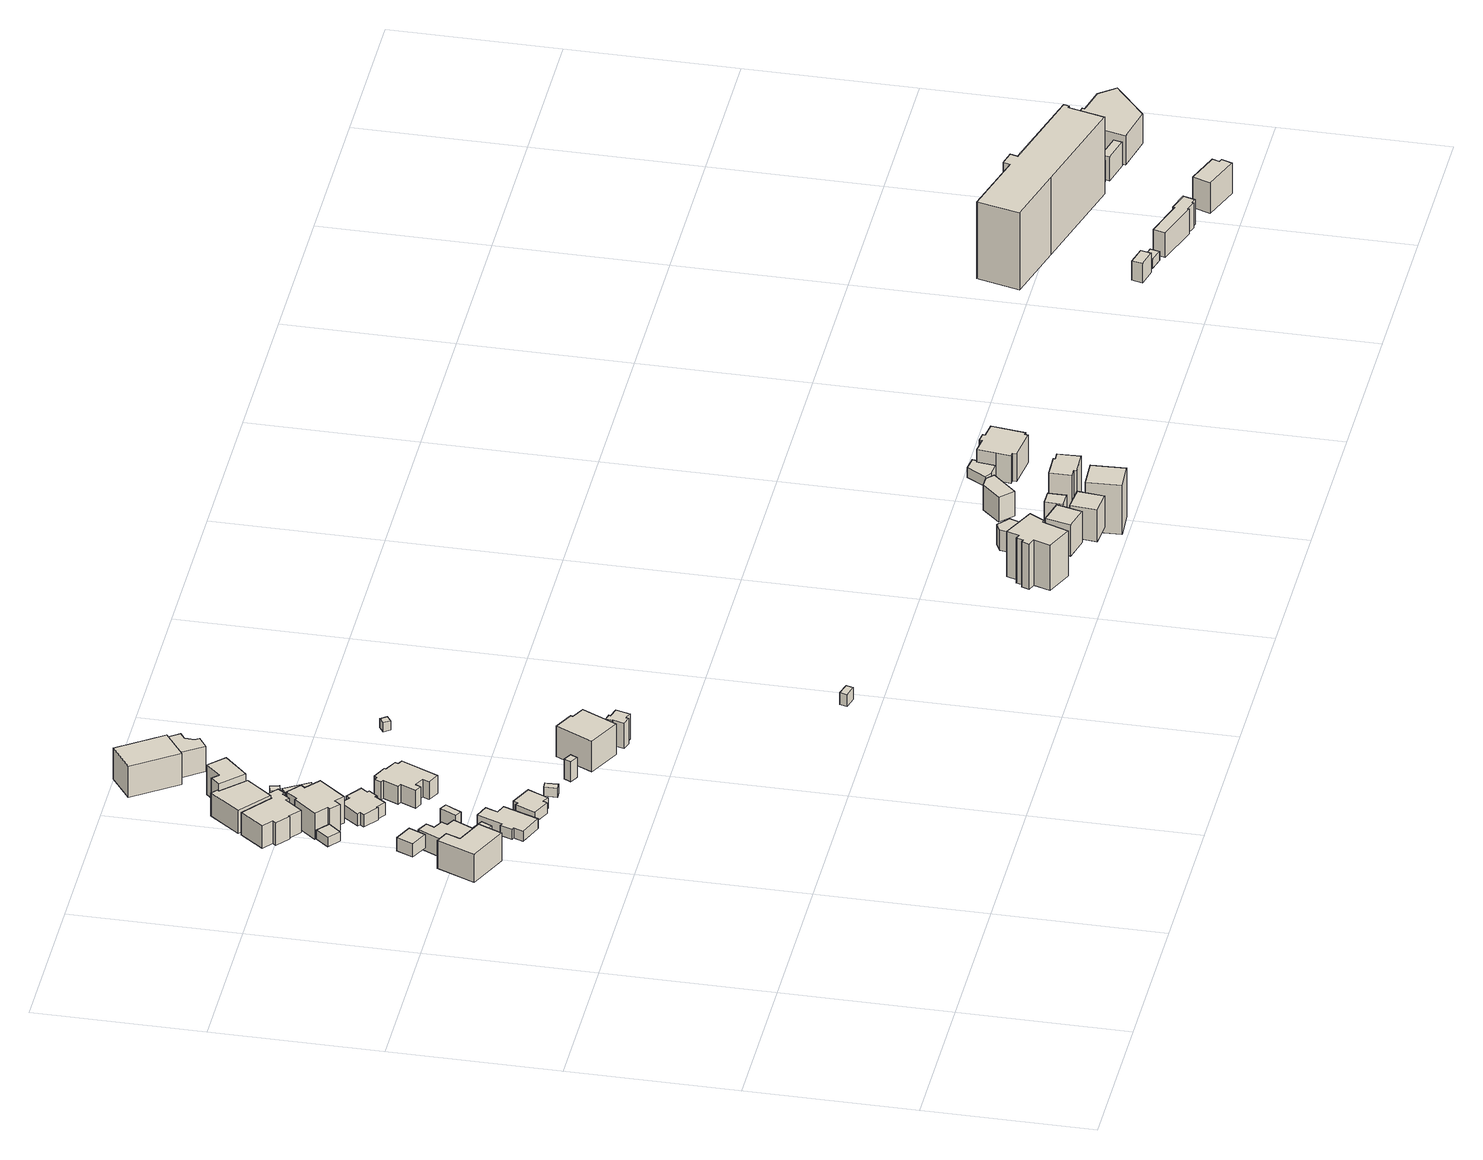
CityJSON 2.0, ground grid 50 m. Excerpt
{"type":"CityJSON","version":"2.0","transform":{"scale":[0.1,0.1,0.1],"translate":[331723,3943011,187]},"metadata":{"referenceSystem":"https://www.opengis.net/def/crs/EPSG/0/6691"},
"CityObjects":{
"building1":{"type":"Building","attributes":{"usage":"411","measuredHeight":10.6,"storeysAboveGround":2,"BuildingIDAttribute.prefecture":"14","BuildingIDAttribute.city":"14151","BuildingDetailAttribute.totalFloorArea":201.74,"BuildingDetailAttribute.buildingFootprintArea":100.87,"BuildingDetailAttribute.buildingStructureType":"601","BuildingDetailAttribute.buildingStructureOrgType":"1","BuildingDetailAttribute.orgUsage":"10","BuildingDetailAttribute.surveyYear":2015},"geometry":[{"type":"Solid","lod":"1","boundaries":[[[[0,1,2,3,4,5]],[[4,6,7,5]],[[3,8,6,4]],[[2,9,8,3]],[[1,10,9,2]],[[0,11,10,1]],[[5,7,11,0]],[[6,8,9,10,11,7]]]]}]},
"building2":{"type":"Building","attributes":{"measuredHeight":4.8,"BuildingIDAttribute.prefecture":"14","BuildingIDAttribute.city":"14151","BuildingDetailAttribute.surveyYear":2015},"geometry":[{"type":"Solid","lod":"1","boundaries":[[[[12,13,14,15]],[[14,16,17,15]],[[13,18,16,14]],[[12,19,18,13]],[[15,17,19,12]],[[16,18,19,17]]]]}]},
"building3":{"type":"Building","attributes":{"usage":"411","measuredHeight":6.6,"storeysAboveGround":1,"BuildingIDAttribute.prefecture":"14","BuildingIDAttribute.city":"14151","BuildingDetailAttribute.totalFloorArea":91.97,"BuildingDetailAttribute.buildingFootprintArea":91.97,"BuildingDetailAttribute.buildingStructureType":"601","BuildingDetailAttribute.buildingStructureOrgType":"1","BuildingDetailAttribute.orgUsage":"10","BuildingDetailAttribute.surveyYear":2015},"geometry":[{"type":"Solid","lod":"1","boundaries":[[[[20,21,22,23,24,25,26,27,28,29]],[[28,30,31,29]],[[27,32,30,28]],[[26,33,32,27]],[[25,34,33,26]],[[24,35,34,25]],[[23,36,35,24]],[[22,37,36,23]],[[21,38,37,22]],[[20,39,38,21]],[[29,31,39,20]],[[30,32,33,34,35,36,37,38,39,31]]]]}]},
"building4":{"type":"Building","attributes":{"BuildingIDAttribute.prefecture":"14","BuildingIDAttribute.city":"14151","BuildingDetailAttribute.surveyYear":2015},"geometry":[{"type":"Solid","lod":"1","boundaries":[[[[40,41,42,43]],[[42,44,45,43]],[[41,46,44,42]],[[40,47,46,41]],[[43,45,47,40]],[[44,46,47,45]]]]}]},
"building5":{"type":"Building","attributes":{"measuredHeight":6,"BuildingIDAttribute.prefecture":"14","BuildingIDAttribute.city":"14151","BuildingDetailAttribute.surveyYear":2015},"geometry":[{"type":"Solid","lod":"1","boundaries":[[[[48,49,50,51]],[[50,52,53,51]],[[49,54,52,50]],[[48,55,54,49]],[[51,53,55,48]],[[52,54,55,53]]]]}]},
"building6":{"type":"Building","attributes":{"measuredHeight":9.6,"BuildingIDAttribute.prefecture":"14","BuildingIDAttribute.city":"14151","BuildingDetailAttribute.surveyYear":2015,"BuildingLandSlideRiskAttribute.description":"1","BuildingLandSlideRiskAttribute.areaType":"1"},"geometry":[{"type":"Solid","lod":"1","boundaries":[[[[56,57,58,59,60,61,62,63,64,65,66,67,68,69]],[[68,70,71,69]],[[67,72,70,68]],[[66,73,72,67]],[[65,74,73,66]],[[64,75,74,65]],[[63,76,75,64]],[[62,77,76,63]],[[61,78,77,62]],[[60,79,78,61]],[[59,80,79,60]],[[58,81,80,59]],[[57,82,81,58]],[[56,83,82,57]],[[69,71,83,56]],[[70,72,73,74,75,76,77,78,79,80,81,82,83,71]]]]}]},
"building7":{"type":"Building","attributes":{"measuredHeight":6.5,"BuildingIDAttribute.prefecture":"14","BuildingIDAttribute.city":"14151","BuildingDetailAttribute.surveyYear":2015},"geometry":[{"type":"Solid","lod":"1","boundaries":[[[[84,85,86,87]],[[86,88,89,87]],[[85,90,88,86]],[[84,91,90,85]],[[87,89,91,84]],[[88,90,91,89]]]]}]},
"building8":{"type":"Building","attributes":{"usage":"411","measuredHeight":4.3,"storeysAboveGround":1,"BuildingIDAttribute.prefecture":"14","BuildingIDAttribute.city":"14151","BuildingDetailAttribute.totalFloorArea":94.21,"BuildingDetailAttribute.buildingFootprintArea":94.21,"BuildingDetailAttribute.buildingStructureType":"601","BuildingDetailAttribute.buildingStructureOrgType":"1","BuildingDetailAttribute.orgUsage":"10","BuildingDetailAttribute.surveyYear":2015},"geometry":[{"type":"Solid","lod":"1","boundaries":[[[[92,93,94,95,96,97,98,99,100,101]],[[100,102,103,101]],[[99,104,102,100]],[[98,105,104,99]],[[97,106,105,98]],[[96,107,106,97]],[[95,108,107,96]],[[94,109,108,95]],[[93,110,109,94]],[[92,111,110,93]],[[101,103,111,92]],[[102,104,105,106,107,108,109,110,111,103]]]]}]},
"building9":{"type":"Building","attributes":{"usage":"411","measuredHeight":10.3,"storeysAboveGround":2,"BuildingIDAttribute.prefecture":"14","BuildingIDAttribute.city":"14151","BuildingDetailAttribute.totalFloorArea":202.42,"BuildingDetailAttribute.buildingFootprintArea":101.21,"BuildingDetailAttribute.buildingStructureType":"601","BuildingDetailAttribute.buildingStructureOrgType":"1","BuildingDetailAttribute.orgUsage":"10","BuildingDetailAttribute.surveyYear":2015,"BuildingLandSlideRiskAttribute.description":"1","BuildingLandSlideRiskAttribute.areaType":"1"},"geometry":[{"type":"Solid","lod":"1","boundaries":[[[[112,113,114,115,116,117,118,119,120,121,122,123]],[[122,124,125,123]],[[121,126,124,122]],[[120,127,126,121]],[[119,128,127,120]],[[118,129,128,119]],[[117,130,129,118]],[[116,131,130,117]],[[115,132,131,116]],[[114,133,132,115]],[[113,134,133,114]],[[112,135,134,113]],[[123,125,135,112]],[[124,126,127,128,129,130,131,132,133,134,135,125]]]]}]},
"building10":{"type":"Building","attributes":{"measuredHeight":8.4,"BuildingIDAttribute.prefecture":"14","BuildingIDAttribute.city":"14151","BuildingDetailAttribute.surveyYear":2015,"BuildingLandSlideRiskAttribute.description":"1","BuildingLandSlideRiskAttribute.areaType":"1"},"geometry":[{"type":"Solid","lod":"1","boundaries":[[[[136,137,138,139,140,141,142]],[[141,143,144,142]],[[140,145,143,141]],[[139,146,145,140]],[[138,147,146,139]],[[137,148,147,138]],[[136,149,148,137]],[[142,144,149,136]],[[143,145,146,147,148,149,144]]]]}]},
"building11":{"type":"Building","attributes":{"usage":"411","measuredHeight":4.7,"storeysAboveGround":1,"BuildingIDAttribute.prefecture":"14","BuildingIDAttribute.city":"14151","BuildingDetailAttribute.totalFloorArea":61.84,"BuildingDetailAttribute.buildingFootprintArea":61.84,"BuildingDetailAttribute.buildingStructureType":"601","BuildingDetailAttribute.buildingStructureOrgType":"1","BuildingDetailAttribute.orgUsage":"10","BuildingDetailAttribute.surveyYear":2015},"geometry":[{"type":"Solid","lod":"1","boundaries":[[[[150,151,152,153,154,155,156,157,158,159,160,161,162,163]],[[162,164,165,163]],[[161,166,164,162]],[[160,167,166,161]],[[159,168,167,160]],[[158,169,168,159]],[[157,170,169,158]],[[156,171,170,157]],[[155,172,171,156]],[[154,173,172,155]],[[153,174,173,154]],[[152,175,174,153]],[[151,176,175,152]],[[150,177,176,151]],[[163,165,177,150]],[[164,166,167,168,169,170,171,172,173,174,175,176,177,165]]]]}]},
"building12":{"type":"Building","attributes":{"usage":"411","measuredHeight":4,"storeysAboveGround":1,"BuildingIDAttribute.prefecture":"14","BuildingIDAttribute.city":"14151","BuildingDetailAttribute.totalFloorArea":54.59,"BuildingDetailAttribute.buildingFootprintArea":54.59,"BuildingDetailAttribute.buildingStructureType":"601","BuildingDetailAttribute.buildingStructureOrgType":"1","BuildingDetailAttribute.orgUsage":"10","BuildingDetailAttribute.surveyYear":2015},"geometry":[{"type":"Solid","lod":"1","boundaries":[[[[178,179,180,181,182,183,184,185]],[[184,186,187,185]],[[183,188,186,184]],[[182,189,188,183]],[[181,190,189,182]],[[180,191,190,181]],[[179,192,191,180]],[[178,193,192,179]],[[185,187,193,178]],[[186,188,189,190,191,192,193,187]]]]}]},
"building13":{"type":"Building","attributes":{"measuredHeight":5.1,"BuildingIDAttribute.prefecture":"14","BuildingIDAttribute.city":"14151","BuildingDetailAttribute.surveyYear":2015,"BuildingLandSlideRiskAttribute.description":"1","BuildingLandSlideRiskAttribute.areaType":"1"},"geometry":[{"type":"Solid","lod":"1","boundaries":[[[[194,195,196,197]],[[196,198,199,197]],[[195,200,198,196]],[[194,201,200,195]],[[197,199,201,194]],[[198,200,201,199]]]]}]},
"building14":{"type":"Building","attributes":{"usage":"411","measuredHeight":4.6,"storeysAboveGround":2,"BuildingIDAttribute.prefecture":"14","BuildingIDAttribute.city":"14151","BuildingDetailAttribute.totalFloorArea":86.27,"BuildingDetailAttribute.buildingFootprintArea":43.13,"BuildingDetailAttribute.buildingStructureType":"601","BuildingDetailAttribute.buildingStructureOrgType":"1","BuildingDetailAttribute.orgUsage":"10","BuildingDetailAttribute.surveyYear":2015,"BuildingLandSlideRiskAttribute.description":"1","BuildingLandSlideRiskAttribute.areaType":"1"},"geometry":[{"type":"Solid","lod":"1","boundaries":[[[[202,203,204,205]],[[204,206,207,205]],[[203,208,206,204]],[[202,209,208,203]],[[205,207,209,202]],[[206,208,209,207]]]]}]},
"building15":{"type":"Building","attributes":{"measuredHeight":10.2,"BuildingIDAttribute.prefecture":"14","BuildingIDAttribute.city":"14151","BuildingDetailAttribute.surveyYear":2015,"BuildingLandSlideRiskAttribute.description":"1","BuildingLandSlideRiskAttribute.areaType":"1"},"geometry":[{"type":"Solid","lod":"1","boundaries":[[[[210,211,212,213,214,215]],[[214,216,217,215]],[[213,218,216,214]],[[212,219,218,213]],[[211,220,219,212]],[[210,221,220,211]],[[215,217,221,210]],[[216,218,219,220,221,217]]]]}]},
"building16":{"type":"Building","attributes":{"BuildingIDAttribute.prefecture":"14","BuildingIDAttribute.city":"14151","BuildingDetailAttribute.surveyYear":2015},"geometry":[{"type":"Solid","lod":"1","boundaries":[[[[222,223,224,225]],[[224,226,227,225]],[[223,228,226,224]],[[222,229,228,223]],[[225,227,229,222]],[[226,228,229,227]]]]}]},
"building17":{"type":"Building","attributes":{"usage":"411","measuredHeight":8.3,"storeysAboveGround":2,"BuildingIDAttribute.prefecture":"14","BuildingIDAttribute.city":"14151","BuildingDetailAttribute.totalFloorArea":197.17,"BuildingDetailAttribute.buildingFootprintArea":98.58,"BuildingDetailAttribute.buildingStructureType":"601","BuildingDetailAttribute.buildingStructureOrgType":"1","BuildingDetailAttribute.orgUsage":"10","BuildingDetailAttribute.surveyYear":2015,"BuildingLandSlideRiskAttribute.description":"1","BuildingLandSlideRiskAttribute.areaType":"1"},"geometry":[{"type":"Solid","lod":"1","boundaries":[[[[230,231,232,233,234,235,236,237,238,239,240,241,242,243,244,245,246,247]],[[246,248,249,247]],[[245,250,248,246]],[[244,251,250,245]],[[243,252,251,244]],[[242,253,252,243]],[[241,254,253,242]],[[240,255,254,241]],[[239,256,255,240]],[[238,257,256,239]],[[237,258,257,238]],[[236,259,258,237]],[[235,260,259,236]],[[234,261,260,235]],[[233,262,261,234]],[[232,263,262,233]],[[231,264,263,232]],[[230,265,264,231]],[[247,249,265,230]],[[248,250,251,252,253,254,255,256,257,258,259,260,261,262,263,264,265,249]]]]}]},
"building18":{"type":"Building","attributes":{"measuredHeight":6.8,"BuildingIDAttribute.prefecture":"14","BuildingIDAttribute.city":"14151","BuildingDetailAttribute.surveyYear":2015},"geometry":[{"type":"Solid","lod":"1","boundaries":[[[[266,267,268,269]],[[268,270,271,269]],[[267,272,270,268]],[[266,273,272,267]],[[269,271,273,266]],[[270,272,273,271]]]]}]},
"building19":{"type":"Building","attributes":{"measuredHeight":11.5,"BuildingIDAttribute.prefecture":"14","BuildingIDAttribute.city":"14151","BuildingDetailAttribute.surveyYear":2015,"BuildingLandSlideRiskAttribute.description":"1","BuildingLandSlideRiskAttribute.areaType":"1"},"geometry":[{"type":"Solid","lod":"1","boundaries":[[[[274,275,276,277]],[[276,278,279,277]],[[275,280,278,276]],[[274,281,280,275]],[[277,279,281,274]],[[278,280,281,279]]]]}]},
"building20":{"type":"Building","attributes":{"measuredHeight":10.1,"BuildingIDAttribute.prefecture":"14","BuildingIDAttribute.city":"14151","BuildingDetailAttribute.surveyYear":2015,"BuildingLandSlideRiskAttribute.description":"1","BuildingLandSlideRiskAttribute.areaType":"1"},"geometry":[{"type":"Solid","lod":"1","boundaries":[[[[282,283,284,285,286,287,288]],[[287,289,290,288]],[[286,291,289,287]],[[285,292,291,286]],[[284,293,292,285]],[[283,294,293,284]],[[282,295,294,283]],[[288,290,295,282]],[[289,291,292,293,294,295,290]]]]}]},
"building21":{"type":"Building","attributes":{"usage":"411","measuredHeight":11.1,"storeysAboveGround":1,"BuildingIDAttribute.prefecture":"14","BuildingIDAttribute.city":"14151","BuildingDetailAttribute.totalFloorArea":113.09,"BuildingDetailAttribute.buildingFootprintArea":113.09,"BuildingDetailAttribute.buildingStructureType":"601","BuildingDetailAttribute.buildingStructureOrgType":"1","BuildingDetailAttribute.orgUsage":"10","BuildingDetailAttribute.surveyYear":2015},"geometry":[{"type":"Solid","lod":"1","boundaries":[[[[296,297,298,299,300,301]],[[300,302,303,301]],[[299,304,302,300]],[[298,305,304,299]],[[297,306,305,298]],[[296,307,306,297]],[[301,303,307,296]],[[302,304,305,306,307,303]]]]}]},
"building22":{"type":"Building","attributes":{"BuildingIDAttribute.prefecture":"14","BuildingIDAttribute.city":"14151","BuildingDetailAttribute.surveyYear":2015,"BuildingLandSlideRiskAttribute.description":"1","BuildingLandSlideRiskAttribute.areaType":"1"},"geometry":[{"type":"Solid","lod":"1","boundaries":[[[[308,309,310,311]],[[310,312,313,311]],[[309,314,312,310]],[[308,315,314,309]],[[311,313,315,308]],[[312,314,315,313]]]]}]},
"building23":{"type":"Building","attributes":{"measuredHeight":8.6,"BuildingIDAttribute.prefecture":"14","BuildingIDAttribute.city":"14151","BuildingDetailAttribute.surveyYear":2015},"geometry":[{"type":"Solid","lod":"1","boundaries":[[[[316,317,318,319,320,321,322,323,324,325]],[[324,326,327,325]],[[323,328,326,324]],[[322,329,328,323]],[[321,330,329,322]],[[320,331,330,321]],[[319,332,331,320]],[[318,333,332,319]],[[317,334,333,318]],[[316,335,334,317]],[[325,327,335,316]],[[326,328,329,330,331,332,333,334,335,327]]]]}]},
"building24":{"type":"Building","attributes":{"measuredHeight":4,"BuildingIDAttribute.prefecture":"14","BuildingIDAttribute.city":"14151","BuildingDetailAttribute.surveyYear":2015},"geometry":[{"type":"Solid","lod":"1","boundaries":[[[[336,337,338,339]],[[338,340,341,339]],[[337,342,340,338]],[[336,343,342,337]],[[339,341,343,336]],[[340,342,343,341]]]]}]},
"building25":{"type":"Building","attributes":{"measuredHeight":16,"BuildingIDAttribute.prefecture":"14","BuildingIDAttribute.city":"14151","BuildingDetailAttribute.surveyYear":2015,"BuildingLandSlideRiskAttribute.description":"1","BuildingLandSlideRiskAttribute.areaType":"1"},"geometry":[{"type":"Solid","lod":"1","boundaries":[[[[344,345,346,347,348,349,350,351,352,353,354,355]],[[354,356,357,355]],[[353,358,356,354]],[[352,359,358,353]],[[351,360,359,352]],[[350,361,360,351]],[[349,362,361,350]],[[348,363,362,349]],[[347,364,363,348]],[[346,365,364,347]],[[345,366,365,346]],[[344,367,366,345]],[[355,357,367,344]],[[356,358,359,360,361,362,363,364,365,366,367,357]]]]}]},
"building26":{"type":"Building","attributes":{"usage":"413","measuredHeight":7.1,"storeysAboveGround":2,"BuildingIDAttribute.prefecture":"14","BuildingIDAttribute.city":"14151","BuildingDetailAttribute.totalFloorArea":23.03,"BuildingDetailAttribute.buildingFootprintArea":11.51,"BuildingDetailAttribute.buildingStructureType":"601","BuildingDetailAttribute.buildingStructureOrgType":"1","BuildingDetailAttribute.orgUsage":"30","BuildingDetailAttribute.surveyYear":2015,"BuildingLandSlideRiskAttribute.description":"1","BuildingLandSlideRiskAttribute.areaType":"1"},"geometry":[{"type":"Solid","lod":"1","boundaries":[[[[368,369,370,371,372]],[[371,373,374,372]],[[370,375,373,371]],[[369,376,375,370]],[[368,377,376,369]],[[372,374,377,368]],[[373,375,376,377,374]]]]}]},
"building27":{"type":"Building","attributes":{"usage":"413","measuredHeight":11.2,"storeysAboveGround":2,"BuildingIDAttribute.prefecture":"14","BuildingIDAttribute.city":"14151","BuildingDetailAttribute.totalFloorArea":92.85,"BuildingDetailAttribute.buildingFootprintArea":46.42,"BuildingDetailAttribute.buildingStructureType":"601","BuildingDetailAttribute.buildingStructureOrgType":"1","BuildingDetailAttribute.orgUsage":"30","BuildingDetailAttribute.surveyYear":2015,"BuildingLandSlideRiskAttribute.description":"1","BuildingLandSlideRiskAttribute.areaType":"1"},"geometry":[{"type":"Solid","lod":"1","boundaries":[[[[378,379,380,381]],[[380,382,383,381]],[[379,384,382,380]],[[378,385,384,379]],[[381,383,385,378]],[[382,384,385,383]]]]}]},
"building28":{"type":"Building","attributes":{"usage":"411","measuredHeight":11.2,"storeysAboveGround":1,"BuildingIDAttribute.prefecture":"14","BuildingIDAttribute.city":"14151","BuildingDetailAttribute.totalFloorArea":45.92,"BuildingDetailAttribute.buildingFootprintArea":45.92,"BuildingDetailAttribute.buildingStructureType":"601","BuildingDetailAttribute.buildingStructureOrgType":"1","BuildingDetailAttribute.orgUsage":"10","BuildingDetailAttribute.surveyYear":2015,"BuildingLandSlideRiskAttribute.description":"1","BuildingLandSlideRiskAttribute.areaType":"1"},"geometry":[{"type":"Solid","lod":"1","boundaries":[[[[386,387,388,389]],[[388,390,391,389]],[[387,392,390,388]],[[386,393,392,387]],[[389,391,393,386]],[[390,392,393,391]]]]}]},
"building29":{"type":"Building","attributes":{"usage":"413","measuredHeight":7.5,"storeysAboveGround":1,"BuildingIDAttribute.prefecture":"14","BuildingIDAttribute.city":"14151","BuildingDetailAttribute.totalFloorArea":15.2,"BuildingDetailAttribute.buildingFootprintArea":15.2,"BuildingDetailAttribute.buildingStructureType":"601","BuildingDetailAttribute.buildingStructureOrgType":"1","BuildingDetailAttribute.orgUsage":"30","BuildingDetailAttribute.surveyYear":2015,"BuildingLandSlideRiskAttribute.description":"1","BuildingLandSlideRiskAttribute.areaType":"1"},"geometry":[{"type":"Solid","lod":"1","boundaries":[[[[394,395,396,397]],[[396,398,399,397]],[[395,400,398,396]],[[394,401,400,395]],[[397,399,401,394]],[[398,400,401,399]]]]}]},
"building30":{"type":"Building","attributes":{"usage":"413","measuredHeight":8.5,"storeysAboveGround":1,"BuildingIDAttribute.prefecture":"14","BuildingIDAttribute.city":"14151","BuildingDetailAttribute.totalFloorArea":49.99,"BuildingDetailAttribute.buildingFootprintArea":49.99,"BuildingDetailAttribute.buildingStructureType":"610","BuildingDetailAttribute.buildingStructureOrgType":"2","BuildingDetailAttribute.orgUsage":"30","BuildingDetailAttribute.surveyYear":2015,"BuildingLandSlideRiskAttribute.description":"1","BuildingLandSlideRiskAttribute.areaType":"1"},"geometry":[{"type":"Solid","lod":"1","boundaries":[[[[402,403,404,405,406]],[[405,407,408,406]],[[404,409,407,405]],[[403,410,409,404]],[[402,411,410,403]],[[406,408,411,402]],[[407,409,410,411,408]]]]}]},
"building31":{"type":"Building","attributes":{"usage":"411","measuredHeight":18,"storeysAboveGround":1,"BuildingIDAttribute.prefecture":"14","BuildingIDAttribute.city":"14151","BuildingDetailAttribute.totalFloorArea":75.64,"BuildingDetailAttribute.buildingFootprintArea":75.64,"BuildingDetailAttribute.buildingStructureType":"601","BuildingDetailAttribute.buildingStructureOrgType":"1","BuildingDetailAttribute.orgUsage":"10","BuildingDetailAttribute.surveyYear":2015,"BuildingLandSlideRiskAttribute.description":"1","BuildingLandSlideRiskAttribute.areaType":"1"},"geometry":[{"type":"Solid","lod":"1","boundaries":[[[[412,413,414,415]],[[414,416,417,415]],[[413,418,416,414]],[[412,419,418,413]],[[415,417,419,412]],[[416,418,419,417]]]]}]},
"building32":{"type":"Building","attributes":{"usage":"413","measuredHeight":13.2,"storeysAboveGround":2,"BuildingIDAttribute.prefecture":"14","BuildingIDAttribute.city":"14151","BuildingDetailAttribute.totalFloorArea":107.31,"BuildingDetailAttribute.buildingFootprintArea":53.66,"BuildingDetailAttribute.buildingStructureType":"601","BuildingDetailAttribute.buildingStructureOrgType":"1","BuildingDetailAttribute.orgUsage":"30","BuildingDetailAttribute.surveyYear":2015,"BuildingLandSlideRiskAttribute.description":"1","BuildingLandSlideRiskAttribute.areaType":"1"},"geometry":[{"type":"Solid","lod":"1","boundaries":[[[[420,421,422,423,424,425,426,427]],[[426,428,429,427]],[[425,430,428,426]],[[424,431,430,425]],[[423,432,431,424]],[[422,433,432,423]],[[421,434,433,422]],[[420,435,434,421]],[[427,429,435,420]],[[428,430,431,432,433,434,435,429]]]]}]},
"building33":{"type":"Building","attributes":{"measuredHeight":4.6,"BuildingIDAttribute.prefecture":"14","BuildingIDAttribute.city":"14151","BuildingDetailAttribute.surveyYear":2015,"BuildingLandSlideRiskAttribute.description":"1","BuildingLandSlideRiskAttribute.areaType":"1"},"geometry":[{"type":"Solid","lod":"1","boundaries":[[[[436,437,438,439,440,441,442]],[[441,443,444,442]],[[440,445,443,441]],[[439,446,445,440]],[[438,447,446,439]],[[437,448,447,438]],[[436,449,448,437]],[[442,444,449,436]],[[443,445,446,447,448,449,444]]]]}]},
"building34":{"type":"Building","attributes":{"measuredHeight":10.5,"BuildingIDAttribute.prefecture":"14","BuildingIDAttribute.city":"14151","BuildingDetailAttribute.surveyYear":2015,"BuildingLandSlideRiskAttribute.description":"1","BuildingLandSlideRiskAttribute.areaType":"1"},"geometry":[{"type":"Solid","lod":"1","boundaries":[[[[450,451,452,453]],[[452,454,455,453]],[[451,456,454,452]],[[450,457,456,451]],[[453,455,457,450]],[[454,456,457,455]]]]}]},
"building35":{"type":"Building","attributes":{"usage":"413","measuredHeight":10.3,"storeysAboveGround":2,"BuildingIDAttribute.prefecture":"14","BuildingIDAttribute.city":"14151","BuildingDetailAttribute.totalFloorArea":147.06,"BuildingDetailAttribute.buildingFootprintArea":73.53,"BuildingDetailAttribute.buildingStructureType":"601","BuildingDetailAttribute.buildingStructureOrgType":"1","BuildingDetailAttribute.orgUsage":"30","BuildingDetailAttribute.surveyYear":2015,"BuildingLandSlideRiskAttribute.description":"1","BuildingLandSlideRiskAttribute.areaType":"1"},"geometry":[{"type":"Solid","lod":"1","boundaries":[[[[458,459,460,461,462,463,464,465,466,467,468,469,470,471]],[[470,472,473,471]],[[469,474,472,470]],[[468,475,474,469]],[[467,476,475,468]],[[466,477,476,467]],[[465,478,477,466]],[[464,479,478,465]],[[463,480,479,464]],[[462,481,480,463]],[[461,482,481,462]],[[460,483,482,461]],[[459,484,483,460]],[[458,485,484,459]],[[471,473,485,458]],[[472,474,475,476,477,478,479,480,481,482,483,484,485,473]]]]}]},
"building36":{"type":"Building","attributes":{"usage":"413","measuredHeight":6.8,"storeysAboveGround":1,"BuildingIDAttribute.prefecture":"14","BuildingIDAttribute.city":"14151","BuildingDetailAttribute.totalFloorArea":12.75,"BuildingDetailAttribute.buildingFootprintArea":12.75,"BuildingDetailAttribute.buildingStructureType":"601","BuildingDetailAttribute.buildingStructureOrgType":"1","BuildingDetailAttribute.orgUsage":"30","BuildingDetailAttribute.surveyYear":2015},"geometry":[{"type":"Solid","lod":"1","boundaries":[[[[486,487,488,489]],[[488,490,491,489]],[[487,492,490,488]],[[486,493,492,487]],[[489,491,493,486]],[[490,492,493,491]]]]}]},
"building37":{"type":"Building","attributes":{"BuildingIDAttribute.prefecture":"14","BuildingIDAttribute.city":"14151","BuildingDetailAttribute.surveyYear":2015},"geometry":[{"type":"Solid","lod":"1","boundaries":[[[[494,495,496,497]],[[496,498,499,497]],[[495,500,498,496]],[[494,501,500,495]],[[497,499,501,494]],[[498,500,501,499]]]]}]},
"building38":{"type":"Building","attributes":{"usage":"412","measuredHeight":25.8,"storeysAboveGround":7,"BuildingIDAttribute.prefecture":"14","BuildingIDAttribute.city":"14151","BuildingDetailAttribute.totalFloorArea":3295.27,"BuildingDetailAttribute.buildingFootprintArea":470.75,"BuildingDetailAttribute.buildingStructureType":"610","BuildingDetailAttribute.buildingStructureOrgType":"2","BuildingDetailAttribute.orgUsage":"20","BuildingDetailAttribute.surveyYear":2015,"BuildingLandSlideRiskAttribute.description":"1","BuildingLandSlideRiskAttribute.areaType":"1"},"geometry":[{"type":"Solid","lod":"1","boundaries":[[[[502,503,504,505,506,507,508,509,510,511,512]],[[511,513,514,512]],[[510,515,513,511]],[[509,516,515,510]],[[508,517,516,509]],[[507,518,517,508]],[[506,519,518,507]],[[505,520,519,506]],[[504,521,520,505]],[[503,522,521,504]],[[502,523,522,503]],[[512,514,523,502]],[[513,515,516,517,518,519,520,521,522,523,514]]]]}]},
"building39":{"type":"Building","attributes":{"usage":"411","measuredHeight":9.2,"storeysAboveGround":2,"BuildingIDAttribute.prefecture":"14","BuildingIDAttribute.city":"14151","BuildingDetailAttribute.totalFloorArea":76.63,"BuildingDetailAttribute.buildingFootprintArea":38.31,"BuildingDetailAttribute.buildingStructureType":"601","BuildingDetailAttribute.buildingStructureOrgType":"1","BuildingDetailAttribute.orgUsage":"10","BuildingDetailAttribute.surveyYear":2015},"geometry":[{"type":"Solid","lod":"1","boundaries":[[[[524,525,526,527,528,529,530,531,532,533]],[[532,534,535,533]],[[531,536,534,532]],[[530,537,536,531]],[[529,538,537,530]],[[528,539,538,529]],[[527,540,539,528]],[[526,541,540,527]],[[525,542,541,526]],[[524,543,542,525]],[[533,535,543,524]],[[534,536,537,538,539,540,541,542,543,535]]]]}]},
"building40":{"type":"Building","attributes":{"measuredHeight":18.2,"BuildingIDAttribute.prefecture":"14","BuildingIDAttribute.city":"14151","BuildingDetailAttribute.surveyYear":2015},"geometry":[{"type":"Solid","lod":"1","boundaries":[[[[544,545,546,547]],[[546,548,549,547]],[[545,550,548,546]],[[544,551,550,545]],[[547,549,551,544]],[[548,550,551,549]]]]}]},
"building41":{"type":"Building","attributes":{"usage":"413","measuredHeight":11.1,"storeysAboveGround":3,"BuildingIDAttribute.prefecture":"14","BuildingIDAttribute.city":"14151","BuildingDetailAttribute.totalFloorArea":135.22,"BuildingDetailAttribute.buildingFootprintArea":45.07,"BuildingDetailAttribute.buildingStructureType":"601","BuildingDetailAttribute.buildingStructureOrgType":"1","BuildingDetailAttribute.orgUsage":"30","BuildingDetailAttribute.surveyYear":2015},"geometry":[{"type":"Solid","lod":"1","boundaries":[[[[552,553,554,555,556,557]],[[556,558,559,557]],[[555,560,558,556]],[[554,561,560,555]],[[553,562,561,554]],[[552,563,562,553]],[[557,559,563,552]],[[558,560,561,562,563,559]]]]}]},
"building42":{"type":"Building","attributes":{"usage":"412","measuredHeight":8.6,"storeysAboveGround":7,"BuildingIDAttribute.prefecture":"14","BuildingIDAttribute.city":"14151","BuildingDetailAttribute.totalFloorArea":130.07,"BuildingDetailAttribute.buildingFootprintArea":18.58,"BuildingDetailAttribute.buildingStructureType":"610","BuildingDetailAttribute.buildingStructureOrgType":"2","BuildingDetailAttribute.orgUsage":"20","BuildingDetailAttribute.surveyYear":2015},"geometry":[{"type":"Solid","lod":"1","boundaries":[[[[564,565,566,567]],[[566,568,569,567]],[[565,570,568,566]],[[564,571,570,565]],[[567,569,571,564]],[[568,570,571,569]]]]}]},
"building43":{"type":"Building","attributes":{"measuredHeight":10.5,"BuildingIDAttribute.prefecture":"14","BuildingIDAttribute.city":"14151","BuildingDetailAttribute.surveyYear":2015,"BuildingLandSlideRiskAttribute.description":"1","BuildingLandSlideRiskAttribute.areaType":"1"},"geometry":[{"type":"Solid","lod":"1","boundaries":[[[[572,573,574,575,576,577,578,579,580]],[[579,581,582,580]],[[578,583,581,579]],[[577,584,583,578]],[[576,585,584,577]],[[575,586,585,576]],[[574,587,586,575]],[[573,588,587,574]],[[572,589,588,573]],[[580,582,589,572]],[[581,583,584,585,586,587,588,589,582]]]]}]}
},
"vertices":[
[7,1352,254],[57,1465,254],[96,1448,254],[78,1406,254],[159,1370,254],[128,1299,254],[159,1370,346],[128,1299,346],[78,1406,346],[96,1448,346],[57,1465,346],[7,1352,346],
[140,1561,276],[117,1511,276],[65,1536,276],[88,1585,276],[65,1536,320],[88,1585,320],[117,1511,320],[140,1561,320],
[150,1537,252],[182,1521,252],[170,1497,252],[200,1482,252],[191,1464,252],[216,1451,252],[177,1375,252],[115,1407,252],[123,1422,252],[98,1435,252],[123,1422,312],[98,1435,312],[115,1407,312],[177,1375,312],[216,1451,312],[191,1464,312],[200,1482,312],[170,1497,312],[182,1521,312],[150,1537,312],
[115,1780,291],[83,1743,291],[48,1772,291],[80,1810,291],[48,1772,321],[80,1810,321],[83,1743,321],[115,1780,321],
[237,1377,246],[221,1345,246],[175,1368,246],[191,1400,246],[175,1368,303],[191,1400,303],[221,1345,303],[237,1377,303],
[166,1968,288],[199,1941,288],[182,1919,288],[176,1923,288],[159,1901,288],[149,1909,288],[107,1857,288],[72,1885,288],[70,1882,288],[30,1914,288],[38,1924,288],[9,1947,288],[64,2017,288],[151,1949,288],[64,2017,362],[151,1949,362],[9,1947,362],[38,1924,362],[30,1914,362],[70,1882,362],[72,1885,362],[107,1857,362],[149,1909,362],[159,1901,362],[176,1923,362],[182,1919,362],[199,1941,362],[166,1968,362],
[233,1449,254],[260,1498,254],[280,1486,254],[253,1438,254],[280,1486,316],[253,1438,316],[260,1498,316],[233,1449,316],
[248,1263,245],[259,1291,245],[251,1294,245],[265,1330,245],[273,1327,245],[303,1403,245],[344,1387,245],[330,1351,245],[359,1340,245],[318,1235,245],[359,1340,278],[318,1235,278],[330,1351,278],[344,1387,278],[303,1403,278],[273,1327,278],[265,1330,278],[251,1294,278],[259,1291,278],[248,1263,278],
[198,1755,275],[173,1776,275],[158,1758,275],[129,1782,275],[136,1789,275],[101,1819,275],[157,1886,275],[163,1882,275],[191,1916,275],[231,1883,275],[221,1871,275],[264,1835,275],[221,1871,361],[264,1835,361],[231,1883,361],[191,1916,361],[163,1882,361],[157,1886,361],[101,1819,361],[136,1789,361],[129,1782,361],[158,1758,361],[173,1776,361],[198,1755,361],
[59,2025,294],[132,2116,294],[150,2101,294],[145,2097,294],[209,2033,294],[213,2029,294],[151,1952,294],[213,2029,370],[151,1952,370],[209,2033,370],[145,2097,370],[150,2101,370],[132,2116,370],[59,2025,370],
[323,1732,270],[308,1712,270],[314,1708,270],[294,1682,270],[289,1686,270],[265,1653,270],[239,1672,270],[237,1668,270],[194,1700,270],[203,1711,270],[196,1716,270],[241,1775,270],[270,1754,270],[278,1765,270],[270,1754,311],[278,1765,311],[241,1775,311],[196,1716,311],[203,1711,311],[194,1700,311],[237,1668,311],[239,1672,311],[265,1653,311],[289,1686,311],[294,1682,311],[314,1708,311],[308,1712,311],[323,1732,311],
[452,1289,245],[423,1227,245],[404,1237,245],[398,1225,245],[344,1250,245],[372,1309,245],[382,1304,245],[388,1318,245],[382,1304,280],[388,1318,280],[372,1309,280],[344,1250,280],[398,1225,280],[404,1237,280],[423,1227,280],[452,1289,280],
[257,1948,284],[234,1942,284],[226,1968,284],[250,1974,284],[226,1968,334],[250,1974,334],[234,1942,334],[257,1948,334],
[310,1870,278],[264,1842,278],[220,1914,278],[265,1942,278],[220,1914,321],[265,1942,321],[264,1842,321],[310,1870,321],
[211,2034,294],[147,2097,294],[171,2123,294],[190,2104,294],[234,2148,294],[280,2103,294],[234,2148,392],[280,2103,392],[190,2104,392],[171,2123,392],[147,2097,392],[211,2034,392],
[476,1251,248],[497,1252,248],[498,1213,248],[477,1212,248],[498,1213,278],[477,1212,278],[497,1252,278],[476,1251,278],
[441,1661,270],[437,1651,270],[452,1644,270],[400,1533,270],[364,1550,270],[373,1570,270],[343,1583,270],[335,1567,270],[314,1577,270],[336,1624,270],[325,1629,270],[346,1675,270],[337,1679,270],[346,1700,270],[357,1695,270],[362,1704,270],[406,1684,270],[404,1679,270],[406,1684,329],[404,1679,329],[362,1704,329],[357,1695,329],[346,1700,329],[337,1679,329],[346,1675,329],[325,1629,329],[336,1624,329],[314,1577,329],[335,1567,329],[343,1583,329],[373,1570,329],[364,1550,329],[400,1533,329],[452,1644,329],[437,1651,329],[441,1661,329],
[581,1196,258],[571,1176,258],[546,1189,258],[557,1209,258],[546,1189,324],[557,1209,324],[571,1176,324],[581,1196,324],
[161,2354,304],[244,2413,304],[337,2281,304],[254,2222,304],[337,2281,407],[254,2222,407],[244,2413,407],[161,2354,407],
[361,2247,317],[341,2233,317],[339,2204,317],[348,2191,317],[312,2166,317],[267,2229,317],[338,2279,317],[267,2229,400],[338,2279,400],[312,2166,400],[348,2191,400],[339,2204,400],[341,2233,400],[361,2247,400],
[723,1096,245],[625,1145,245],[680,1256,245],[739,1227,245],[736,1221,245],[776,1201,245],[736,1221,346],[776,1201,346],[739,1227,346],[680,1256,346],[625,1145,346],[723,1096,346],
[577,1731,346],[591,1713,346],[572,1699,346],[559,1717,346],[572,1699,376],[559,1717,376],[591,1713,376],[577,1731,376],
[765,1114,245],[762,1115,245],[767,1135,245],[787,1130,245],[786,1124,245],[817,1116,245],[805,1074,245],[784,1080,245],[782,1073,245],[756,1080,245],[782,1073,329],[756,1080,329],[784,1080,329],[805,1074,329],[817,1116,329],[786,1124,329],[787,1130,329],[767,1135,329],[762,1115,329],[765,1114,329],
[1348,576,96],[1342,554,96],[1303,564,96],[1309,586,96],[1303,564,135],[1309,586,135],[1342,554,135],[1348,576,135],
[2128,234,4],[2135,255,4],[2149,250,4],[2161,288,4],[2261,242,4],[2234,197,4],[2227,200,4],[2197,122,4],[2116,156,4],[2133,206,4],[2110,214,4],[2119,237,4],[2110,214,153],[2119,237,153],[2133,206,153],[2116,156,153],[2197,122,153],[2227,200,153],[2234,197,153],[2261,242,153],[2161,288,153],[2149,250,153],[2135,255,153],[2128,234,153],
[2167,285,81],[2172,309,81],[2198,323,81],[2233,294,81],[2221,260,81],[2233,294,148],[2221,260,148],[2198,323,148],[2172,309,148],[2167,285,148],
[2288,101,58],[2215,119,58],[2233,194,58],[2307,176,58],[2233,194,161],[2307,176,161],[2215,119,161],[2288,101,161],
[2311,141,56],[2384,134,56],[2376,55,56],[2303,62,56],[2376,55,161],[2303,62,161],[2384,134,161],[2311,141,161],
[2356,158,93],[2309,159,93],[2310,212,93],[2356,212,93],[2310,212,163],[2356,212,163],[2309,159,163],[2356,158,163],
[2292,291,118],[2254,329,118],[2306,383,118],[2340,382,118],[2361,362,118],[2340,382,200],[2361,362,200],[2306,383,200],[2254,329,200],[2292,291,200],
[2395,114,24],[2483,118,24],[2488,16,24],[2400,11,24],[2488,16,185],[2400,11,185],[2483,118,185],[2395,114,185],
[2403,140,99],[2403,148,99],[2379,147,99],[2377,213,99],[2450,215,99],[2450,209,99],[2476,210,99],[2478,142,99],[2476,210,215],[2478,142,215],[2450,209,215],[2450,215,215],[2377,213,215],[2379,147,215],[2403,148,215],[2403,140,215],
[2405,367,170],[2363,372,170],[2344,385,170],[2379,442,170],[2421,436,170],[2419,421,170],[2413,422,170],[2419,421,202],[2413,422,202],[2421,436,202],[2379,442,202],[2344,385,202],[2363,372,202],[2405,367,202],
[2490,97,57],[2511,98,57],[2513,33,57],[2492,33,57],[2513,33,152],[2492,33,152],[2511,98,152],[2490,97,152],
[2521,306,152],[2513,307,152],[2511,297,152],[2411,310,152],[2412,322,152],[2399,323,152],[2405,367,152],[2413,422,152],[2419,421,152],[2460,416,152],[2461,424,152],[2489,421,152],[2488,413,152],[2535,407,152],[2488,413,243],[2535,407,243],[2489,421,243],[2461,424,243],[2460,416,243],[2419,421,243],[2413,422,243],[2405,367,243],[2399,323,243],[2412,322,243],[2411,310,243],[2511,297,243],[2513,307,243],[2521,306,243],
[3478,175,177],[3470,143,177],[3414,156,177],[3422,188,177],[3414,156,241],[3422,188,241],[3470,143,241],[3478,175,241],
[3487,143,180],[3494,170,180],[3536,160,180],[3529,132,180],[3536,160,210],[3529,132,210],[3494,170,210],[3487,143,210],
[3443,554,251],[3487,543,251],[3481,520,251],[3759,447,251],[3754,430,251],[3747,432,251],[3719,324,251],[3392,410,251],[3203,460,251],[3236,586,251],[3437,533,251],[3236,586,505],[3437,533,505],[3203,460,505],[3392,410,505],[3719,324,505],[3747,432,505],[3754,430,505],[3759,447,505],[3481,520,505],[3487,543,505],[3443,554,505],
[3675,118,180],[3677,124,180],[3735,106,180],[3724,71,180],[3708,76,180],[3707,72,180],[3675,82,180],[3674,78,180],[3546,119,180],[3556,155,180],[3546,119,262],[3556,155,262],[3674,78,262],[3675,82,262],[3707,72,262],[3708,76,262],[3724,71,262],[3735,106,262],[3677,124,262],[3675,118,262],
[3770,349,258],[3767,332,258],[3729,340,258],[3733,357,258],[3729,340,329],[3733,357,329],[3767,332,329],[3770,349,329],
[3788,42,178],[3808,95,178],[3907,59,178],[3899,38,178],[3910,34,178],[3898,2,178],[3910,34,279],[3898,2,279],[3899,38,279],[3907,59,279],[3808,95,279],[3788,42,279],
[3857,302,257],[3776,321,257],[3783,347,257],[3863,328,257],[3783,347,336],[3863,328,336],[3776,321,336],[3857,302,336],
[3977,269,258],[3861,294,258],[3885,393,258],[3929,385,258],[3940,444,258],[3974,438,258],[3972,430,258],[4052,411,258],[4091,363,258],[4052,411,355],[4091,363,355],[3972,430,355],[3974,438,355],[3940,444,355],[3929,385,355],[3885,393,355],[3861,294,355],[3977,269,355]
]}
